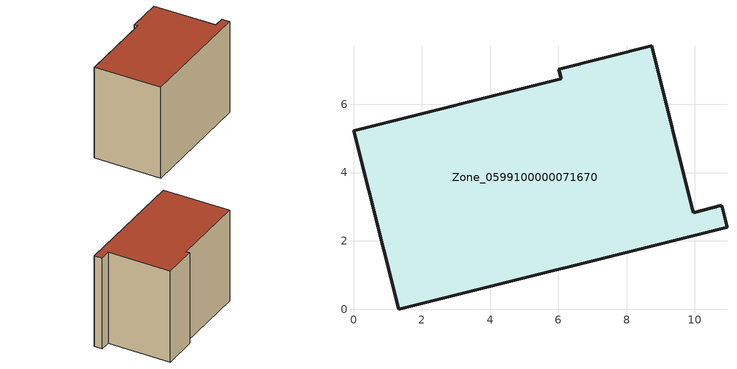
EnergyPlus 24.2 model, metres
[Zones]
Zone_0599100000071670
 floor ground (C_G): 10.94,2.4 1.32,0 0,5.22 6.09,6.75 6.02,7.03 8.73,7.71 9.95,2.83 10.78,3.04 z0
 wall outside (C_F): 9.95,2.83 8.73,7.71 6.02,7.03 6.09,6.75 0,5.22 1.32,0 10.94,2.4 10.78,3.04 9.95,2.83 z0:7.62
 roof outside (C_R): 10.94,2.4 10.78,3.04 9.95,2.83 8.73,7.71 6.02,7.03 6.09,6.75 0,5.22 1.32,0 z7.62
[BUILDING]
Pand.0599100000071670: North Axis=0; Terrain=City; Loads Convergence Tolerance Value=0.04; Temperature Convergence Tolerance Value=0.4; Solar Distribution=FullExterior; Maximum Number of Warmup Days=25; Minimum Number of Warmup Days=1
[Site:Location]
Rotterdam.The.Hague.AP_ZH_NLD Design_Conditions: Latitude=51.96; Longitude=4.45; Time Zone=1; Elevation=-4.5
[SITE:GROUNDTEMPERATURE:BUILDINGSURFACE]
18, 18, 18, 18, 18, 18, 18, 18, 18, 18, 18, 18
[MATERIAL] Thermal Absorptance=0.9; Solar Absorptance=0.7; Visible Absorptance=0.7
Name | Roughness | Thickness | Conductivity | Density | Specific Heat
G.TI.1975-1991 | MediumSmooth | 0.15 | 0.288461 | 540 | 1210
F.TI.1975-1991 | Rough | 0.3 | 0.230769 | 1920 | 840
R.TI.1975-1991 | MediumRough | 0.2 | 0.153846 | 1500 | 1000
[CONSTRUCTION]
C_G: G.TI.1975-1991
C_F: F.TI.1975-1991
C_R: R.TI.1975-1991
[ZONE]
Zone_0599100000071670: Type=1; Multiplier=1; Ceiling Height=Autocalculate; Volume=Autocalculate; Floor Area=autocalculate; Part of Total Floor Area=Yes
[ZONEINFILTRATION:DESIGNFLOWRATE]
Infil_Zone_0599100000071670: Zone or ZoneList or Space or SpaceList=Zone_0599100000071670; Schedule=AlwaysOn; Design Flow Rate Calculation Method=Flow/Area; Flow Rate per Floor Area=0.003; Constant Term Coefficient=1; Temperature Term Coefficient=0; Velocity Term Coefficient=0; Velocity Squared Term Coefficient=0
[HVACTEMPLATE:ZONE:IDEALLOADSAIRSYSTEM]
Zone_0599100000071670: Maximum Heating Supply Air Temperature=50; Minimum Cooling Supply Air Temperature=13; Maximum Heating Supply Air Humidity Ratio=0.0156; Minimum Cooling Supply Air Humidity Ratio=0.0077; Heating Limit=NoLimit; Cooling Limit=NoLimit; Dehumidification Control Type=ConstantSensibleHeatRatio; Cooling Sensible Heat Ratio=0.7; Dehumidification Setpoint=60; Humidification Control Type=None; Humidification Setpoint=30; Outdoor Air Method=None; Outdoor Air Flow Rate per Person=0.00944; Outdoor Air Flow Rate per Zone Floor Area=0; Outdoor Air Flow Rate per Zone=0; Demand Controlled Ventilation Type=None; Outdoor Air Economizer Type=NoEconomizer; Heat Recovery Type=None; Sensible Heat Recovery Effectiveness=0.7; Latent Heat Recovery Effectiveness=0.65
[ZONECONTROL:THERMOSTAT]
ThermostatControl_Zone_0599100000071670: Zone or ZoneList=Zone_0599100000071670; Control Type Schedule=DualSetpointControlType; Control 1=Thermostat_Zone_0599100000071670; Temperature Difference Between Cutout And Setpoint=0
[THERMOSTATSETPOINT:DUALSETPOINT]
Thermostat_Zone_0599100000071670: Heating Setpoint Temperature Schedule=HeatingSetpoint_Zone_0599100000071670; Cooling Setpoint Temperature Schedule=CoolingSetpoint_Zone_0599100000071670
[SCHEDULE:COMPACT]
HeatingSetpoint_Zone_0599100000071670: Through: 12/31, For: AllDays, Until: 24:00, 21
CoolingSetpoint_Zone_0599100000071670: Through: 12/31, For: AllDays, Until: 24:00, 24
DualSetpointControlType: Through: 12/31, For: AllDays, Until: 24:00, 4
AlwaysOn: Through: 12/31, For: AllDays, Until: 24:00, 1
